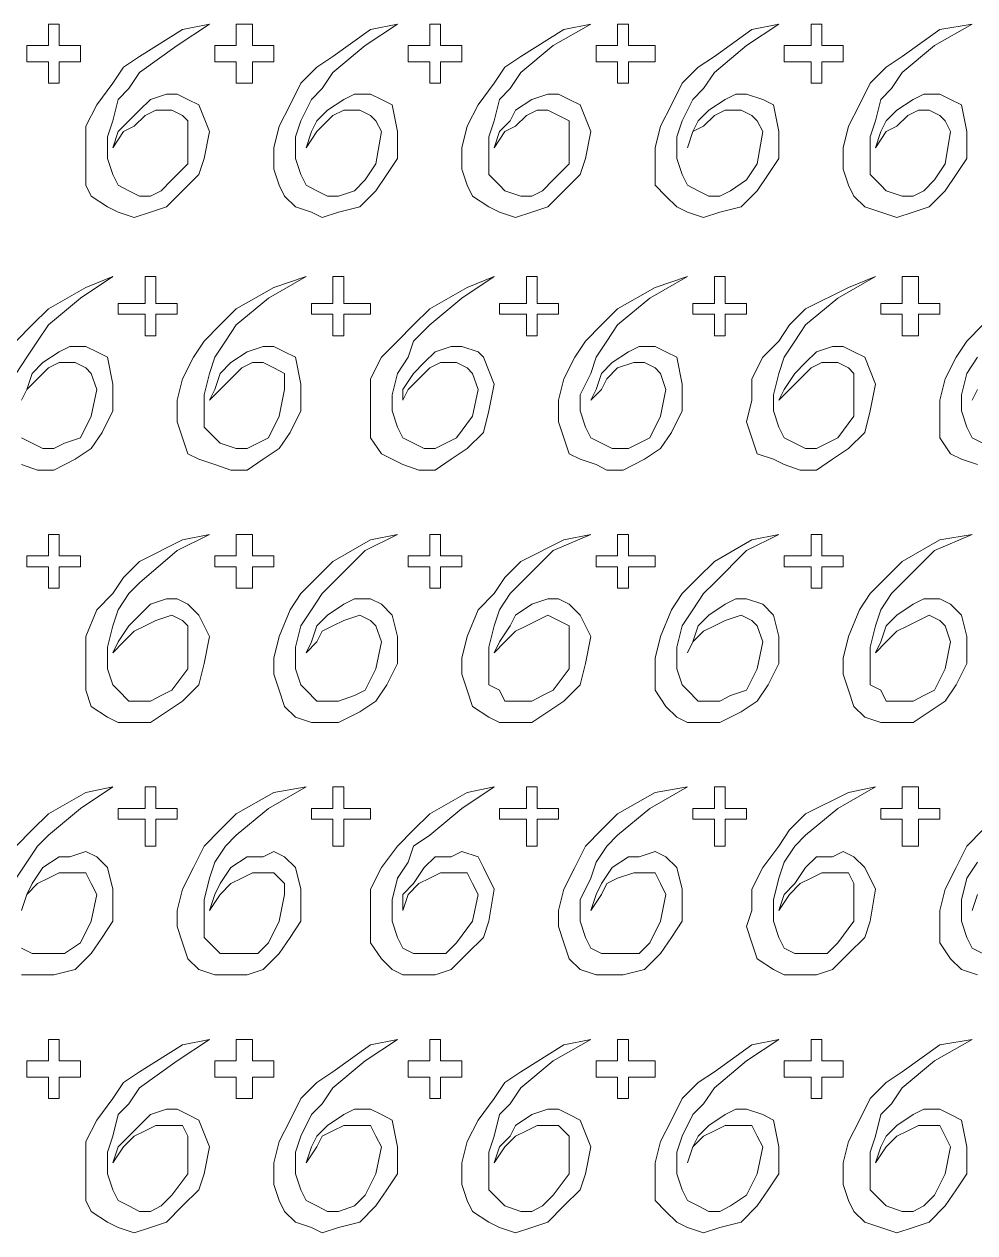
# Model space of a CAD drawing. Extents: x -66030 to 95157, y -13132 to 45879.
# Drawn here: x -6500 to -5809, y 27583 to 28462 of the extents above; entities that cross this region are included whole.
import ezdxf

# ---------------------------------------------------------------- set-up
doc = ezdxf.new("R2010")
doc.units = 0
doc.header["$LTSCALE"] = 100
doc.header["$MEASUREMENT"] = 0
doc.layers.get('0').update_dxf_attribs({"linetype": 'CONTINUOUS'})

msp = doc.modelspace()

# ---------------------------------------------------------------- linework, layer by layer
at = {"lineweight": 0}
for points in [[(-6498.17, 28446.12), (-6490.36, 28446.12), (-6482.54, 28446.12), (-6482.54, 28453.94), (-6482.54, 28461.75), (-6478.64, 28461.75), (-6474.73, 28461.75), (-6474.73, 28453.94), (-6474.73, 28446.12), (-6466.92, 28446.12), (-6459.11, 28446.12), (-6459.11, 28438.31), (-6459.11, 28434.41), (-6466.92, 28434.41), (-6474.73, 28434.41), (-6474.73, 28426.59), (-6474.73, 28418.78), (-6478.64, 28418.78), (-6482.54, 28418.78), (-6482.54, 28426.59), (-6482.54, 28434.41), (-6490.36, 28434.41), (-6498.17, 28434.41), (-6498.17, 28438.31), (-6498.17, 28446.12)], [(-6435.67, 28371.91), (-6427.86, 28383.63), (-6420.05, 28387.53), (-6412.24, 28395.35), (-6404.43, 28399.25), (-6392.71, 28399.25), (-6384.9, 28395.35), (-6380.99, 28391.44), (-6380.99, 28383.63), (-6380.99, 28360.19), (-6392.71, 28348.47), (-6400.52, 28340.66), (-6408.33, 28336.76), (-6416.14, 28336.76), (-6423.96, 28340.66), (-6431.77, 28344.57), (-6435.67, 28352.38), (-6439.58, 28364.1), (-6439.58, 28379.72), (-6435.67, 28391.44), (-6431.77, 28407.06), (-6423.96, 28414.88), (-6416.14, 28426.59), (-6388.8, 28446.12), (-6365.37, 28461.75), (-6384.9, 28457.84), (-6416.14, 28438.31), (-6427.86, 28430.5), (-6435.67, 28418.78), (-6447.39, 28403.16), (-6455.2, 28387.53), (-6455.2, 28371.91), (-6455.2, 28356.29), (-6455.2, 28344.57), (-6451.3, 28336.76), (-6439.58, 28328.94), (-6431.77, 28325.04), (-6420.05, 28321.13), (-6408.33, 28325.04), (-6396.61, 28328.94), (-6384.9, 28340.66), (-6373.18, 28352.38), (-6369.27, 28364.1), (-6365.37, 28383.63), (-6373.18, 28403.16), (-6380.99, 28407.06), (-6388.8, 28410.97), (-6396.61, 28410.97), (-6408.33, 28407.06), (-6416.14, 28399.25), (-6423.96, 28391.44), (-6431.77, 28383.63), (-6435.67, 28371.91)], [(-6361.46, 28446.12), (-6353.65, 28446.12), (-6345.84, 28446.12), (-6345.84, 28453.94), (-6345.84, 28461.75), (-6338.02, 28461.75), (-6334.12, 28461.75), (-6334.12, 28453.94), (-6334.12, 28446.12), (-6326.31, 28446.12), (-6318.49, 28446.12), (-6318.49, 28438.31), (-6318.49, 28434.41), (-6326.31, 28434.41), (-6334.12, 28434.41), (-6334.12, 28426.59), (-6334.12, 28418.78), (-6338.02, 28418.78), (-6345.84, 28418.78), (-6345.84, 28426.59), (-6345.84, 28434.41), (-6353.65, 28434.41), (-6361.46, 28434.41), (-6361.46, 28438.31), (-6361.46, 28446.12)], [(-6295.06, 28371.91), (-6287.25, 28383.63), (-6283.34, 28387.53), (-6275.53, 28395.35), (-6267.72, 28399.25), (-6256, 28399.25), (-6248.19, 28395.35), (-6244.28, 28391.44), (-6240.37, 28383.63), (-6244.28, 28360.19), (-6252.09, 28348.47), (-6259.9, 28340.66), (-6271.62, 28336.76), (-6279.43, 28336.76), (-6287.25, 28340.66), (-6295.06, 28344.57), (-6298.96, 28352.38), (-6302.87, 28364.1), (-6302.87, 28379.72), (-6298.96, 28391.44), (-6291.15, 28407.06), (-6283.34, 28414.88), (-6275.53, 28426.59), (-6252.09, 28446.12), (-6228.66, 28461.75), (-6248.19, 28457.84), (-6275.53, 28438.31), (-6287.25, 28430.5), (-6298.96, 28418.78), (-6306.78, 28403.16), (-6314.59, 28387.53), (-6318.49, 28371.91), (-6318.49, 28356.29), (-6314.59, 28344.57), (-6310.68, 28336.76), (-6302.87, 28328.94), (-6291.15, 28325.04), (-6283.34, 28321.13), (-6271.62, 28325.04), (-6256, 28328.94), (-6244.28, 28340.66), (-6236.47, 28352.38), (-6228.66, 28364.1), (-6228.66, 28383.63), (-6232.56, 28403.16), (-6240.37, 28407.06), (-6248.19, 28410.97), (-6259.9, 28410.97), (-6267.72, 28407.06), (-6279.43, 28399.25), (-6287.25, 28391.44), (-6291.15, 28383.63), (-6295.06, 28371.91)], [(-6220.85, 28446.12), (-6213.03, 28446.12), (-6205.22, 28446.12), (-6205.22, 28453.94), (-6205.22, 28461.75), (-6201.32, 28461.75), (-6197.41, 28461.75), (-6197.41, 28453.94), (-6197.41, 28446.12), (-6189.6, 28446.12), (-6181.79, 28446.12), (-6181.79, 28438.31), (-6181.79, 28434.41), (-6189.6, 28434.41), (-6197.41, 28434.41), (-6197.41, 28426.59), (-6197.41, 28418.78), (-6201.32, 28418.78), (-6205.22, 28418.78), (-6205.22, 28426.59), (-6205.22, 28434.41), (-6213.03, 28434.41), (-6220.85, 28434.41), (-6220.85, 28438.31), (-6220.85, 28446.12)], [(-6158.35, 28371.91), (-6150.54, 28383.63), (-6142.73, 28387.53), (-6134.91, 28395.35), (-6127.1, 28399.25), (-6119.29, 28399.25), (-6111.48, 28395.35), (-6103.67, 28391.44), (-6103.67, 28383.63), (-6103.67, 28360.19), (-6115.38, 28348.47), (-6123.2, 28340.66), (-6131.01, 28336.76), (-6138.82, 28336.76), (-6150.54, 28340.66), (-6154.44, 28344.57), (-6162.26, 28352.38), (-6162.26, 28364.1), (-6162.26, 28379.72), (-6158.35, 28391.44), (-6154.44, 28407.06), (-6146.63, 28414.88), (-6138.82, 28426.59), (-6115.38, 28446.12), (-6088.04, 28461.75), (-6107.57, 28457.84), (-6138.82, 28438.31), (-6150.54, 28430.5), (-6158.35, 28418.78), (-6170.07, 28403.16), (-6177.88, 28387.53), (-6181.79, 28371.91), (-6181.79, 28356.29), (-6177.88, 28344.57), (-6173.97, 28336.76), (-6162.26, 28328.94), (-6154.44, 28325.04), (-6142.73, 28321.13), (-6131.01, 28325.04), (-6119.29, 28328.94), (-6107.57, 28340.66), (-6095.85, 28352.38), (-6091.95, 28364.1), (-6088.04, 28383.63), (-6095.85, 28403.16), (-6103.67, 28407.06), (-6111.48, 28410.97), (-6119.29, 28410.97), (-6131.01, 28407.06), (-6142.73, 28399.25), (-6146.63, 28391.44), (-6154.44, 28383.63), (-6158.35, 28371.91)], [(-6084.14, 28446.12), (-6076.32, 28446.12), (-6068.51, 28446.12), (-6068.51, 28453.94), (-6068.51, 28461.75), (-6064.61, 28461.75), (-6060.7, 28461.75), (-6060.7, 28453.94), (-6060.7, 28446.12), (-6048.98, 28446.12), (-6041.17, 28446.12), (-6041.17, 28438.31), (-6041.17, 28434.41), (-6048.98, 28434.41), (-6060.7, 28434.41), (-6060.7, 28426.59), (-6060.7, 28418.78), (-6064.61, 28418.78), (-6068.51, 28418.78), (-6068.51, 28426.59), (-6068.51, 28434.41), (-6076.32, 28434.41), (-6084.14, 28434.41), (-6084.14, 28438.31), (-6084.14, 28446.12)], [(-6017.73, 28371.91), (-6013.83, 28383.63), (-6006.02, 28387.53), (-5998.2, 28395.35), (-5990.39, 28399.25), (-5978.68, 28399.25), (-5970.86, 28395.35), (-5966.96, 28391.44), (-5963.05, 28383.63), (-5966.96, 28360.19), (-5974.77, 28348.47), (-5986.49, 28340.66), (-5994.3, 28336.76), (-6002.11, 28336.76), (-6009.92, 28340.66), (-6017.73, 28344.57), (-6021.64, 28352.38), (-6025.55, 28364.1), (-6025.55, 28379.72), (-6021.64, 28391.44), (-6013.83, 28407.06), (-6006.02, 28414.88), (-5998.2, 28426.59), (-5974.77, 28446.12), (-5951.33, 28461.75), (-5970.86, 28457.84), (-5998.2, 28438.31), (-6009.92, 28430.5), (-6021.64, 28418.78), (-6029.45, 28403.16), (-6037.26, 28387.53), (-6041.17, 28371.91), (-6041.17, 28356.29), (-6041.17, 28344.57), (-6033.36, 28336.76), (-6025.55, 28328.94), (-6017.73, 28325.04), (-6006.02, 28321.13), (-5994.3, 28325.04), (-5978.68, 28328.94), (-5966.96, 28340.66), (-5959.15, 28352.38), (-5951.33, 28364.1), (-5951.33, 28383.63), (-5955.24, 28403.16), (-5963.05, 28407.06), (-5974.77, 28410.97), (-5982.58, 28410.97), (-5990.39, 28407.06), (-6002.11, 28399.25), (-6009.92, 28391.44), (-6013.83, 28383.63), (-6017.73, 28371.91)], [(-5947.43, 28446.12), (-5935.71, 28446.12), (-5927.9, 28446.12), (-5927.9, 28453.94), (-5927.9, 28461.75), (-5923.99, 28461.75), (-5920.09, 28461.75), (-5920.09, 28453.94), (-5920.09, 28446.12), (-5912.27, 28446.12), (-5904.46, 28446.12), (-5904.46, 28438.31), (-5904.46, 28434.41), (-5912.27, 28434.41), (-5920.09, 28434.41), (-5920.09, 28426.59), (-5920.09, 28418.78), (-5923.99, 28418.78), (-5927.9, 28418.78), (-5927.9, 28426.59), (-5927.9, 28434.41), (-5935.71, 28434.41), (-5947.43, 28434.41), (-5947.43, 28438.31), (-5947.43, 28446.12)], [(-5881.03, 28371.91), (-5873.21, 28383.63), (-5865.4, 28387.53), (-5857.59, 28395.35), (-5849.78, 28399.25), (-5841.97, 28399.25), (-5834.15, 28395.35), (-5830.25, 28391.44), (-5826.34, 28383.63), (-5830.25, 28360.19), (-5838.06, 28348.47), (-5845.87, 28340.66), (-5853.68, 28336.76), (-5861.5, 28336.76), (-5873.21, 28340.66), (-5877.12, 28344.57), (-5884.93, 28352.38), (-5884.93, 28364.1), (-5884.93, 28379.72), (-5881.03, 28391.44), (-5877.12, 28407.06), (-5869.31, 28414.88), (-5861.5, 28426.59), (-5838.06, 28446.12), (-5810.72, 28461.75), (-5834.15, 28457.84), (-5861.5, 28438.31), (-5873.21, 28430.5), (-5884.93, 28418.78), (-5892.74, 28403.16), (-5900.56, 28387.53), (-5904.46, 28371.91), (-5904.46, 28356.29), (-5900.56, 28344.57), (-5896.65, 28336.76), (-5888.84, 28328.94), (-5877.12, 28325.04), (-5865.4, 28321.13), (-5853.68, 28325.04), (-5841.97, 28328.94), (-5830.25, 28340.66), (-5822.44, 28352.38), (-5814.62, 28364.1), (-5814.62, 28383.63), (-5818.53, 28403.16), (-5826.34, 28407.06), (-5834.15, 28410.97), (-5845.87, 28410.97), (-5853.68, 28407.06), (-5865.4, 28399.25), (-5873.21, 28391.44), (-5877.12, 28383.63), (-5881.03, 28371.91)], [(-6431.77, 28258.64), (-6420.05, 28258.64), (-6412.24, 28258.64), (-6412.24, 28266.45), (-6412.24, 28278.17), (-6408.33, 28278.17), (-6404.43, 28278.17), (-6404.43, 28266.45), (-6404.43, 28258.64), (-6396.61, 28258.64), (-6388.8, 28258.64), (-6388.8, 28254.73), (-6388.8, 28250.83), (-6396.61, 28250.83), (-6404.43, 28250.83), (-6404.43, 28243.01), (-6404.43, 28235.2), (-6408.33, 28235.2), (-6412.24, 28235.2), (-6412.24, 28243.01), (-6412.24, 28250.83), (-6420.05, 28250.83), (-6431.77, 28250.83), (-6431.77, 28254.73), (-6431.77, 28258.64)], [(-6365.37, 28188.33), (-6357.55, 28196.14), (-6349.74, 28203.95), (-6341.93, 28211.77), (-6334.12, 28215.67), (-6326.31, 28215.67), (-6318.49, 28211.77), (-6310.68, 28207.86), (-6310.68, 28196.14), (-6314.59, 28176.61), (-6322.4, 28160.99), (-6330.21, 28157.08), (-6338.02, 28153.18), (-6345.84, 28153.18), (-6357.55, 28157.08), (-6361.46, 28160.99), (-6369.27, 28168.8), (-6369.27, 28180.52), (-6369.27, 28192.24), (-6365.37, 28207.86), (-6361.46, 28219.58), (-6353.65, 28231.3), (-6345.84, 28243.01), (-6322.4, 28262.54), (-6295.06, 28278.17), (-6318.49, 28270.36), (-6345.84, 28254.73), (-6357.55, 28243.01), (-6369.27, 28231.3), (-6377.08, 28219.58), (-6384.9, 28203.95), (-6388.8, 28188.33), (-6388.8, 28172.71), (-6384.9, 28160.99), (-6380.99, 28149.27), (-6373.18, 28145.36), (-6361.46, 28141.46), (-6349.74, 28137.55), (-6338.02, 28137.55), (-6326.31, 28145.36), (-6314.59, 28153.18), (-6306.78, 28164.89), (-6298.96, 28180.52), (-6298.96, 28200.05), (-6302.87, 28219.58), (-6310.68, 28223.48), (-6318.49, 28227.39), (-6326.31, 28227.39), (-6338.02, 28223.48), (-6349.74, 28215.67), (-6357.55, 28207.86), (-6361.46, 28196.14), (-6365.37, 28188.33)], [(-6291.15, 28258.64), (-6283.34, 28258.64), (-6275.53, 28258.64), (-6275.53, 28266.45), (-6275.53, 28278.17), (-6271.62, 28278.17), (-6267.72, 28278.17), (-6267.72, 28266.45), (-6267.72, 28258.64), (-6259.9, 28258.64), (-6248.19, 28258.64), (-6248.19, 28254.73), (-6248.19, 28250.83), (-6259.9, 28250.83), (-6267.72, 28250.83), (-6267.72, 28243.01), (-6267.72, 28235.2), (-6271.62, 28235.2), (-6275.53, 28235.2), (-6275.53, 28243.01), (-6275.53, 28250.83), (-6283.34, 28250.83), (-6291.15, 28250.83), (-6291.15, 28254.73), (-6291.15, 28258.64)], [(-6224.75, 28188.33), (-6220.85, 28196.14), (-6213.03, 28203.95), (-6205.22, 28211.77), (-6197.41, 28215.67), (-6185.69, 28215.67), (-6177.88, 28211.77), (-6173.97, 28207.86), (-6170.07, 28196.14), (-6173.97, 28176.61), (-6185.69, 28160.99), (-6193.5, 28157.08), (-6201.32, 28153.18), (-6209.13, 28153.18), (-6216.94, 28157.08), (-6224.75, 28160.99), (-6228.66, 28168.8), (-6232.56, 28180.52), (-6232.56, 28192.24), (-6228.66, 28207.86), (-6220.85, 28219.58), (-6216.94, 28231.3), (-6205.22, 28243.01), (-6181.79, 28262.54), (-6158.35, 28278.17), (-6177.88, 28270.36), (-6205.22, 28254.73), (-6216.94, 28243.01), (-6228.66, 28231.3), (-6240.37, 28219.58), (-6248.19, 28203.95), (-6248.19, 28188.33), (-6248.19, 28172.71), (-6248.19, 28160.99), (-6240.37, 28149.27), (-6232.56, 28145.36), (-6224.75, 28141.46), (-6213.03, 28137.55), (-6201.32, 28137.55), (-6189.6, 28145.36), (-6177.88, 28153.18), (-6166.16, 28164.89), (-6162.26, 28180.52), (-6158.35, 28200.05), (-6166.16, 28219.58), (-6170.07, 28223.48), (-6181.79, 28227.39), (-6189.6, 28227.39), (-6201.32, 28223.48), (-6209.13, 28215.67), (-6216.94, 28207.86), (-6224.75, 28196.14), (-6224.75, 28188.33)], [(-6154.44, 28258.64), (-6146.63, 28258.64), (-6134.91, 28258.64), (-6134.91, 28266.45), (-6134.91, 28278.17), (-6131.01, 28278.17), (-6127.1, 28278.17), (-6127.1, 28266.45), (-6127.1, 28258.64), (-6119.29, 28258.64), (-6111.48, 28258.64), (-6111.48, 28254.73), (-6111.48, 28250.83), (-6119.29, 28250.83), (-6127.1, 28250.83), (-6127.1, 28243.01), (-6127.1, 28235.2), (-6131.01, 28235.2), (-6134.91, 28235.2), (-6134.91, 28243.01), (-6134.91, 28250.83), (-6146.63, 28250.83), (-6154.44, 28250.83), (-6154.44, 28254.73), (-6154.44, 28258.64)], [(-6088.04, 28188.33), (-6080.23, 28196.14), (-6076.32, 28203.95), (-6068.51, 28211.77), (-6056.79, 28215.67), (-6048.98, 28215.67), (-6041.17, 28211.77), (-6037.26, 28207.86), (-6033.36, 28196.14), (-6037.26, 28176.61), (-6045.08, 28160.99), (-6052.89, 28157.08), (-6060.7, 28153.18), (-6072.42, 28153.18), (-6080.23, 28157.08), (-6088.04, 28160.99), (-6091.95, 28168.8), (-6095.85, 28180.52), (-6095.85, 28192.24), (-6088.04, 28207.86), (-6084.14, 28219.58), (-6076.32, 28231.3), (-6068.51, 28243.01), (-6045.08, 28262.54), (-6017.73, 28278.17), (-6041.17, 28270.36), (-6068.51, 28254.73), (-6080.23, 28243.01), (-6091.95, 28231.3), (-6099.76, 28219.58), (-6107.57, 28203.95), (-6111.48, 28188.33), (-6111.48, 28172.71), (-6107.57, 28160.99), (-6103.67, 28149.27), (-6095.85, 28145.36), (-6084.14, 28141.46), (-6076.32, 28137.55), (-6064.61, 28137.55), (-6048.98, 28145.36), (-6037.26, 28153.18), (-6029.45, 28164.89), (-6021.64, 28180.52), (-6021.64, 28200.05), (-6025.55, 28219.58), (-6033.36, 28223.48), (-6041.17, 28227.39), (-6052.89, 28227.39), (-6060.7, 28223.48), (-6072.42, 28215.67), (-6080.23, 28207.86), (-6084.14, 28196.14), (-6088.04, 28188.33)], [(-6013.83, 28258.64), (-6006.02, 28258.64), (-5998.2, 28258.64), (-5998.2, 28266.45), (-5998.2, 28278.17), (-5994.3, 28278.17), (-5990.39, 28278.17), (-5990.39, 28266.45), (-5990.39, 28258.64), (-5982.58, 28258.64), (-5974.77, 28258.64), (-5974.77, 28254.73), (-5974.77, 28250.83), (-5982.58, 28250.83), (-5990.39, 28250.83), (-5990.39, 28243.01), (-5990.39, 28235.2), (-5994.3, 28235.2), (-5998.2, 28235.2), (-5998.2, 28243.01), (-5998.2, 28250.83), (-6006.02, 28250.83), (-6013.83, 28250.83), (-6013.83, 28254.73), (-6013.83, 28258.64)], [(-5951.33, 28188.33), (-5943.52, 28196.14), (-5935.71, 28203.95), (-5927.9, 28211.77), (-5920.09, 28215.67), (-5908.37, 28215.67), (-5900.56, 28211.77), (-5896.65, 28207.86), (-5896.65, 28196.14), (-5896.65, 28176.61), (-5908.37, 28160.99), (-5916.18, 28157.08), (-5923.99, 28153.18), (-5931.8, 28153.18), (-5939.62, 28157.08), (-5947.43, 28160.99), (-5951.33, 28168.8), (-5955.24, 28180.52), (-5955.24, 28192.24), (-5951.33, 28207.86), (-5947.43, 28219.58), (-5939.62, 28231.3), (-5931.8, 28243.01), (-5908.37, 28262.54), (-5881.03, 28278.17), (-5900.56, 28270.36), (-5931.8, 28254.73), (-5943.52, 28243.01), (-5951.33, 28231.3), (-5963.05, 28219.58), (-5970.86, 28203.95), (-5970.86, 28188.33), (-5974.77, 28172.71), (-5970.86, 28160.99), (-5966.96, 28149.27), (-5955.24, 28145.36), (-5947.43, 28141.46), (-5935.71, 28137.55), (-5923.99, 28137.55), (-5912.27, 28145.36), (-5900.56, 28153.18), (-5888.84, 28164.89), (-5884.93, 28180.52), (-5881.03, 28200.05), (-5888.84, 28219.58), (-5896.65, 28223.48), (-5904.46, 28227.39), (-5912.27, 28227.39), (-5923.99, 28223.48), (-5931.8, 28215.67), (-5939.62, 28207.86), (-5947.43, 28196.14), (-5951.33, 28188.33)], [(-5877.12, 28258.64), (-5869.31, 28258.64), (-5861.5, 28258.64), (-5861.5, 28266.45), (-5861.5, 28278.17), (-5857.59, 28278.17), (-5849.78, 28278.17), (-5849.78, 28266.45), (-5849.78, 28258.64), (-5841.97, 28258.64), (-5834.15, 28258.64), (-5834.15, 28254.73), (-5834.15, 28250.83), (-5841.97, 28250.83), (-5849.78, 28250.83), (-5849.78, 28243.01), (-5849.78, 28235.2), (-5857.59, 28235.2), (-5861.5, 28235.2), (-5861.5, 28243.01), (-5861.5, 28250.83), (-5869.31, 28250.83), (-5877.12, 28250.83), (-5877.12, 28254.73), (-5877.12, 28258.64)], [(-6498.17, 28075.06), (-6490.36, 28075.06), (-6482.54, 28075.06), (-6482.54, 28082.87), (-6482.54, 28090.68), (-6478.64, 28090.68), (-6474.73, 28090.68), (-6474.73, 28082.87), (-6474.73, 28075.06), (-6466.92, 28075.06), (-6459.11, 28075.06), (-6459.11, 28071.15), (-6459.11, 28067.24), (-6466.92, 28067.24), (-6474.73, 28067.24), (-6474.73, 28059.43), (-6474.73, 28051.62), (-6478.64, 28051.62), (-6482.54, 28051.62), (-6482.54, 28059.43), (-6482.54, 28067.24), (-6490.36, 28067.24), (-6498.17, 28067.24), (-6498.17, 28071.15), (-6498.17, 28075.06)], [(-6435.67, 28004.75), (-6427.86, 28012.56), (-6420.05, 28020.37), (-6412.24, 28024.28), (-6404.43, 28028.19), (-6392.71, 28032.09), (-6384.9, 28028.19), (-6380.99, 28024.28), (-6380.99, 28012.56), (-6380.99, 27993.03), (-6392.71, 27977.41), (-6400.52, 27973.5), (-6408.33, 27969.6), (-6416.14, 27969.6), (-6423.96, 27969.6), (-6431.77, 27977.41), (-6435.67, 27981.31), (-6439.58, 27993.03), (-6439.58, 28008.66), (-6435.67, 28024.28), (-6431.77, 28036), (-6423.96, 28047.72), (-6416.14, 28055.53), (-6388.8, 28078.96), (-6365.37, 28090.68), (-6384.9, 28086.77), (-6416.14, 28071.15), (-6427.86, 28059.43), (-6435.67, 28047.72), (-6447.39, 28036), (-6455.2, 28016.47), (-6455.2, 28000.84), (-6455.2, 27989.13), (-6455.2, 27977.41), (-6451.3, 27965.69), (-6439.58, 27957.88), (-6431.77, 27953.97), (-6420.05, 27953.97), (-6408.33, 27953.97), (-6396.61, 27961.78), (-6384.9, 27969.6), (-6373.18, 27981.31), (-6369.27, 27996.94), (-6365.37, 28016.47), (-6373.18, 28032.09), (-6380.99, 28039.9), (-6388.8, 28043.81), (-6396.61, 28043.81), (-6408.33, 28039.9), (-6416.14, 28032.09), (-6423.96, 28024.28), (-6431.77, 28012.56), (-6435.67, 28004.75)], [(-6361.46, 28075.06), (-6353.65, 28075.06), (-6345.84, 28075.06), (-6345.84, 28082.87), (-6345.84, 28090.68), (-6338.02, 28090.68), (-6334.12, 28090.68), (-6334.12, 28082.87), (-6334.12, 28075.06), (-6326.31, 28075.06), (-6318.49, 28075.06), (-6318.49, 28071.15), (-6318.49, 28067.24), (-6326.31, 28067.24), (-6334.12, 28067.24), (-6334.12, 28059.43), (-6334.12, 28051.62), (-6338.02, 28051.62), (-6345.84, 28051.62), (-6345.84, 28059.43), (-6345.84, 28067.24), (-6353.65, 28067.24), (-6361.46, 28067.24), (-6361.46, 28071.15), (-6361.46, 28075.06)], [(-6295.06, 28004.75), (-6287.25, 28012.56), (-6283.34, 28020.37), (-6275.53, 28024.28), (-6267.72, 28028.19), (-6256, 28032.09), (-6248.19, 28028.19), (-6244.28, 28024.28), (-6240.37, 28012.56), (-6244.28, 27993.03), (-6252.09, 27977.41), (-6259.9, 27973.5), (-6271.62, 27969.6), (-6279.43, 27969.6), (-6287.25, 27969.6), (-6295.06, 27977.41), (-6298.96, 27981.31), (-6302.87, 27993.03), (-6302.87, 28008.66), (-6298.96, 28024.28), (-6291.15, 28036), (-6283.34, 28047.72), (-6275.53, 28055.53), (-6252.09, 28078.96), (-6228.66, 28090.68), (-6248.19, 28086.77), (-6275.53, 28071.15), (-6287.25, 28059.43), (-6298.96, 28047.72), (-6306.78, 28036), (-6314.59, 28016.47), (-6318.49, 28000.84), (-6318.49, 27989.13), (-6314.59, 27977.41), (-6310.68, 27965.69), (-6302.87, 27957.88), (-6291.15, 27953.97), (-6283.34, 27953.97), (-6271.62, 27953.97), (-6256, 27961.78), (-6244.28, 27969.6), (-6236.47, 27981.31), (-6228.66, 27996.94), (-6228.66, 28016.47), (-6232.56, 28032.09), (-6240.37, 28039.9), (-6248.19, 28043.81), (-6259.9, 28043.81), (-6267.72, 28039.9), (-6279.43, 28032.09), (-6287.25, 28024.28), (-6291.15, 28012.56), (-6295.06, 28004.75)], [(-6220.85, 28075.06), (-6213.03, 28075.06), (-6205.22, 28075.06), (-6205.22, 28082.87), (-6205.22, 28090.68), (-6201.32, 28090.68), (-6197.41, 28090.68), (-6197.41, 28082.87), (-6197.41, 28075.06), (-6189.6, 28075.06), (-6181.79, 28075.06), (-6181.79, 28071.15), (-6181.79, 28067.24), (-6189.6, 28067.24), (-6197.41, 28067.24), (-6197.41, 28059.43), (-6197.41, 28051.62), (-6201.32, 28051.62), (-6205.22, 28051.62), (-6205.22, 28059.43), (-6205.22, 28067.24), (-6213.03, 28067.24), (-6220.85, 28067.24), (-6220.85, 28071.15), (-6220.85, 28075.06)], [(-6158.35, 28004.75), (-6150.54, 28012.56), (-6142.73, 28020.37), (-6134.91, 28024.28), (-6127.1, 28028.19), (-6119.29, 28032.09), (-6111.48, 28028.19), (-6103.67, 28024.28), (-6103.67, 28012.56), (-6103.67, 27993.03), (-6115.38, 27977.41), (-6123.2, 27973.5), (-6131.01, 27969.6), (-6138.82, 27969.6), (-6150.54, 27969.6), (-6154.44, 27977.41), (-6162.26, 27981.31), (-6162.26, 27993.03), (-6162.26, 28008.66), (-6158.35, 28024.28), (-6154.44, 28036), (-6146.63, 28047.72), (-6138.82, 28055.53), (-6115.38, 28078.96), (-6088.04, 28090.68), (-6107.57, 28086.77), (-6138.82, 28071.15), (-6150.54, 28059.43), (-6158.35, 28047.72), (-6170.07, 28036), (-6177.88, 28016.47), (-6181.79, 28000.84), (-6181.79, 27989.13), (-6177.88, 27977.41), (-6173.97, 27965.69), (-6162.26, 27957.88), (-6154.44, 27953.97), (-6142.73, 27953.97), (-6131.01, 27953.97), (-6119.29, 27961.78), (-6107.57, 27969.6), (-6095.85, 27981.31), (-6091.95, 27996.94), (-6088.04, 28016.47), (-6095.85, 28032.09), (-6103.67, 28039.9), (-6111.48, 28043.81), (-6119.29, 28043.81), (-6131.01, 28039.9), (-6142.73, 28032.09), (-6146.63, 28024.28), (-6154.44, 28012.56), (-6158.35, 28004.75)], [(-6084.14, 28075.06), (-6076.32, 28075.06), (-6068.51, 28075.06), (-6068.51, 28082.87), (-6068.51, 28090.68), (-6064.61, 28090.68), (-6060.7, 28090.68), (-6060.7, 28082.87), (-6060.7, 28075.06), (-6048.98, 28075.06), (-6041.17, 28075.06), (-6041.17, 28071.15), (-6041.17, 28067.24), (-6048.98, 28067.24), (-6060.7, 28067.24), (-6060.7, 28059.43), (-6060.7, 28051.62), (-6064.61, 28051.62), (-6068.51, 28051.62), (-6068.51, 28059.43), (-6068.51, 28067.24), (-6076.32, 28067.24), (-6084.14, 28067.24), (-6084.14, 28071.15), (-6084.14, 28075.06)], [(-6017.73, 28004.75), (-6013.83, 28012.56), (-6006.02, 28020.37), (-5998.2, 28024.28), (-5990.39, 28028.19), (-5978.68, 28032.09), (-5970.86, 28028.19), (-5966.96, 28024.28), (-5963.05, 28012.56), (-5966.96, 27993.03), (-5974.77, 27977.41), (-5986.49, 27973.5), (-5994.3, 27969.6), (-6002.11, 27969.6), (-6009.92, 27969.6), (-6017.73, 27977.41), (-6021.64, 27981.31), (-6025.55, 27993.03), (-6025.55, 28008.66), (-6021.64, 28024.28), (-6013.83, 28036), (-6006.02, 28047.72), (-5998.2, 28055.53), (-5974.77, 28078.96), (-5951.33, 28090.68), (-5970.86, 28086.77), (-5998.2, 28071.15), (-6009.92, 28059.43), (-6021.64, 28047.72), (-6029.45, 28036), (-6037.26, 28016.47), (-6041.17, 28000.84), (-6041.17, 27989.13), (-6041.17, 27977.41), (-6033.36, 27965.69), (-6025.55, 27957.88), (-6017.73, 27953.97), (-6006.02, 27953.97), (-5994.3, 27953.97), (-5978.68, 27961.78), (-5966.96, 27969.6), (-5959.15, 27981.31), (-5951.33, 27996.94), (-5951.33, 28016.47), (-5955.24, 28032.09), (-5963.05, 28039.9), (-5974.77, 28043.81), (-5982.58, 28043.81), (-5990.39, 28039.9), (-6002.11, 28032.09), (-6009.92, 28024.28), (-6013.83, 28012.56), (-6017.73, 28004.75)], [(-5947.43, 28075.06), (-5935.71, 28075.06), (-5927.9, 28075.06), (-5927.9, 28082.87), (-5927.9, 28090.68), (-5923.99, 28090.68), (-5920.09, 28090.68), (-5920.09, 28082.87), (-5920.09, 28075.06), (-5912.27, 28075.06), (-5904.46, 28075.06), (-5904.46, 28071.15), (-5904.46, 28067.24), (-5912.27, 28067.24), (-5920.09, 28067.24), (-5920.09, 28059.43), (-5920.09, 28051.62), (-5923.99, 28051.62), (-5927.9, 28051.62), (-5927.9, 28059.43), (-5927.9, 28067.24), (-5935.71, 28067.24), (-5947.43, 28067.24), (-5947.43, 28071.15), (-5947.43, 28075.06)], [(-5881.03, 28004.75), (-5873.21, 28012.56), (-5865.4, 28020.37), (-5857.59, 28024.28), (-5849.78, 28028.19), (-5841.97, 28032.09), (-5834.15, 28028.19), (-5830.25, 28024.28), (-5826.34, 28012.56), (-5830.25, 27993.03), (-5838.06, 27977.41), (-5845.87, 27973.5), (-5853.68, 27969.6), (-5861.5, 27969.6), (-5873.21, 27969.6), (-5877.12, 27977.41), (-5884.93, 27981.31), (-5884.93, 27993.03), (-5884.93, 28008.66), (-5881.03, 28024.28), (-5877.12, 28036), (-5869.31, 28047.72), (-5861.5, 28055.53), (-5838.06, 28078.96), (-5810.72, 28090.68), (-5834.15, 28086.77), (-5861.5, 28071.15), (-5873.21, 28059.43), (-5884.93, 28047.72), (-5892.74, 28036), (-5900.56, 28016.47), (-5904.46, 28000.84), (-5904.46, 27989.13), (-5900.56, 27977.41), (-5896.65, 27965.69), (-5888.84, 27957.88), (-5877.12, 27953.97), (-5865.4, 27953.97), (-5853.68, 27953.97), (-5841.97, 27961.78), (-5830.25, 27969.6), (-5822.44, 27981.31), (-5814.62, 27996.94), (-5814.62, 28016.47), (-5818.53, 28032.09), (-5826.34, 28039.9), (-5834.15, 28043.81), (-5845.87, 28043.81), (-5853.68, 28039.9), (-5865.4, 28032.09), (-5873.21, 28024.28), (-5877.12, 28012.56), (-5881.03, 28004.75)], [(-6431.77, 27891.48), (-6420.05, 27891.48), (-6412.24, 27891.48), (-6412.24, 27899.29), (-6412.24, 27907.1), (-6408.33, 27907.1), (-6404.43, 27907.1), (-6404.43, 27899.29), (-6404.43, 27891.48), (-6396.61, 27891.48), (-6388.8, 27891.48), (-6388.8, 27887.57), (-6388.8, 27883.66), (-6396.61, 27883.66), (-6404.43, 27883.66), (-6404.43, 27875.85), (-6404.43, 27864.13), (-6408.33, 27864.13), (-6412.24, 27864.13), (-6412.24, 27875.85), (-6412.24, 27883.66), (-6420.05, 27883.66), (-6431.77, 27883.66), (-6431.77, 27887.57), (-6431.77, 27891.48)], [(-6365.37, 27817.26), (-6357.55, 27828.98), (-6349.74, 27836.79), (-6341.93, 27840.7), (-6334.12, 27844.6), (-6326.31, 27844.6), (-6318.49, 27844.6), (-6310.68, 27836.79), (-6310.68, 27828.98), (-6314.59, 27809.45), (-6322.4, 27793.83), (-6330.21, 27786.02), (-6338.02, 27786.02), (-6345.84, 27786.02), (-6357.55, 27786.02), (-6361.46, 27789.92), (-6369.27, 27797.73), (-6369.27, 27809.45), (-6369.27, 27825.08), (-6365.37, 27840.7), (-6361.46, 27852.42), (-6353.65, 27864.13), (-6345.84, 27871.95), (-6322.4, 27891.48), (-6295.06, 27907.1), (-6318.49, 27903.19), (-6345.84, 27887.57), (-6357.55, 27875.85), (-6369.27, 27864.13), (-6377.08, 27848.51), (-6384.9, 27832.89), (-6388.8, 27817.26), (-6388.8, 27805.55), (-6384.9, 27793.83), (-6380.99, 27782.11), (-6373.18, 27774.3), (-6361.46, 27770.39), (-6349.74, 27770.39), (-6338.02, 27770.39), (-6326.31, 27774.3), (-6314.59, 27786.02), (-6306.78, 27797.73), (-6298.96, 27809.45), (-6298.96, 27832.89), (-6302.87, 27848.51), (-6310.68, 27856.32), (-6318.49, 27860.23), (-6326.31, 27856.32), (-6338.02, 27856.32), (-6349.74, 27848.51), (-6357.55, 27836.79), (-6361.46, 27828.98), (-6365.37, 27817.26)], [(-6291.15, 27891.48), (-6283.34, 27891.48), (-6275.53, 27891.48), (-6275.53, 27899.29), (-6275.53, 27907.1), (-6271.62, 27907.1), (-6267.72, 27907.1), (-6267.72, 27899.29), (-6267.72, 27891.48), (-6259.9, 27891.48), (-6248.19, 27891.48), (-6248.19, 27887.57), (-6248.19, 27883.66), (-6259.9, 27883.66), (-6267.72, 27883.66), (-6267.72, 27875.85), (-6267.72, 27864.13), (-6271.62, 27864.13), (-6275.53, 27864.13), (-6275.53, 27875.85), (-6275.53, 27883.66), (-6283.34, 27883.66), (-6291.15, 27883.66), (-6291.15, 27887.57), (-6291.15, 27891.48)], [(-6224.75, 27817.26), (-6220.85, 27828.98), (-6213.03, 27836.79), (-6205.22, 27840.7), (-6197.41, 27844.6), (-6185.69, 27844.6), (-6177.88, 27844.6), (-6173.97, 27836.79), (-6170.07, 27828.98), (-6173.97, 27809.45), (-6185.69, 27793.83), (-6193.5, 27786.02), (-6201.32, 27786.02), (-6209.13, 27786.02), (-6216.94, 27786.02), (-6224.75, 27789.92), (-6228.66, 27797.73), (-6232.56, 27809.45), (-6232.56, 27825.08), (-6228.66, 27840.7), (-6220.85, 27852.42), (-6216.94, 27864.13), (-6205.22, 27871.95), (-6181.79, 27891.48), (-6158.35, 27907.1), (-6177.88, 27903.19), (-6205.22, 27887.57), (-6216.94, 27875.85), (-6228.66, 27864.13), (-6240.37, 27848.51), (-6248.19, 27832.89), (-6248.19, 27817.26), (-6248.19, 27805.55), (-6248.19, 27793.83), (-6240.37, 27782.11), (-6232.56, 27774.3), (-6224.75, 27770.39), (-6213.03, 27770.39), (-6201.32, 27770.39), (-6189.6, 27774.3), (-6177.88, 27786.02), (-6166.16, 27797.73), (-6162.26, 27809.45), (-6158.35, 27832.89), (-6166.16, 27848.51), (-6170.07, 27856.32), (-6181.79, 27860.23), (-6189.6, 27856.32), (-6201.32, 27856.32), (-6209.13, 27848.51), (-6216.94, 27836.79), (-6224.75, 27828.98), (-6224.75, 27817.26)], [(-6154.44, 27891.48), (-6146.63, 27891.48), (-6134.91, 27891.48), (-6134.91, 27899.29), (-6134.91, 27907.1), (-6131.01, 27907.1), (-6127.1, 27907.1), (-6127.1, 27899.29), (-6127.1, 27891.48), (-6119.29, 27891.48), (-6111.48, 27891.48), (-6111.48, 27887.57), (-6111.48, 27883.66), (-6119.29, 27883.66), (-6127.1, 27883.66), (-6127.1, 27875.85), (-6127.1, 27864.13), (-6131.01, 27864.13), (-6134.91, 27864.13), (-6134.91, 27875.85), (-6134.91, 27883.66), (-6146.63, 27883.66), (-6154.44, 27883.66), (-6154.44, 27887.57), (-6154.44, 27891.48)], [(-6088.04, 27817.26), (-6080.23, 27828.98), (-6076.32, 27836.79), (-6068.51, 27840.7), (-6056.79, 27844.6), (-6048.98, 27844.6), (-6041.17, 27844.6), (-6037.26, 27836.79), (-6033.36, 27828.98), (-6037.26, 27809.45), (-6045.08, 27793.83), (-6052.89, 27786.02), (-6060.7, 27786.02), (-6072.42, 27786.02), (-6080.23, 27786.02), (-6088.04, 27789.92), (-6091.95, 27797.73), (-6095.85, 27809.45), (-6095.85, 27825.08), (-6088.04, 27840.7), (-6084.14, 27852.42), (-6076.32, 27864.13), (-6068.51, 27871.95), (-6045.08, 27891.48), (-6017.73, 27907.1), (-6041.17, 27903.19), (-6068.51, 27887.57), (-6080.23, 27875.85), (-6091.95, 27864.13), (-6099.76, 27848.51), (-6107.57, 27832.89), (-6111.48, 27817.26), (-6111.48, 27805.55), (-6107.57, 27793.83), (-6103.67, 27782.11), (-6095.85, 27774.3), (-6084.14, 27770.39), (-6076.32, 27770.39), (-6064.61, 27770.39), (-6048.98, 27774.3), (-6037.26, 27786.02), (-6029.45, 27797.73), (-6021.64, 27809.45), (-6021.64, 27832.89), (-6025.55, 27848.51), (-6033.36, 27856.32), (-6041.17, 27860.23), (-6052.89, 27856.32), (-6060.7, 27856.32), (-6072.42, 27848.51), (-6080.23, 27836.79), (-6084.14, 27828.98), (-6088.04, 27817.26)], [(-6013.83, 27891.48), (-6006.02, 27891.48), (-5998.2, 27891.48), (-5998.2, 27899.29), (-5998.2, 27907.1), (-5994.3, 27907.1), (-5990.39, 27907.1), (-5990.39, 27899.29), (-5990.39, 27891.48), (-5982.58, 27891.48), (-5974.77, 27891.48), (-5974.77, 27887.57), (-5974.77, 27883.66), (-5982.58, 27883.66), (-5990.39, 27883.66), (-5990.39, 27875.85), (-5990.39, 27864.13), (-5994.3, 27864.13), (-5998.2, 27864.13), (-5998.2, 27875.85), (-5998.2, 27883.66), (-6006.02, 27883.66), (-6013.83, 27883.66), (-6013.83, 27887.57), (-6013.83, 27891.48)], [(-5951.33, 27817.26), (-5943.52, 27828.98), (-5935.71, 27836.79), (-5927.9, 27840.7), (-5920.09, 27844.6), (-5908.37, 27844.6), (-5900.56, 27844.6), (-5896.65, 27836.79), (-5896.65, 27828.98), (-5896.65, 27809.45), (-5908.37, 27793.83), (-5916.18, 27786.02), (-5923.99, 27786.02), (-5931.8, 27786.02), (-5939.62, 27786.02), (-5947.43, 27789.92), (-5951.33, 27797.73), (-5955.24, 27809.45), (-5955.24, 27825.08), (-5951.33, 27840.7), (-5947.43, 27852.42), (-5939.62, 27864.13), (-5931.8, 27871.95), (-5908.37, 27891.48), (-5881.03, 27907.1), (-5900.56, 27903.19), (-5931.8, 27887.57), (-5943.52, 27875.85), (-5951.33, 27864.13), (-5963.05, 27848.51), (-5970.86, 27832.89), (-5970.86, 27817.26), (-5974.77, 27805.55), (-5970.86, 27793.83), (-5966.96, 27782.11), (-5955.24, 27774.3), (-5947.43, 27770.39), (-5935.71, 27770.39), (-5923.99, 27770.39), (-5912.27, 27774.3), (-5900.56, 27786.02), (-5888.84, 27797.73), (-5884.93, 27809.45), (-5881.03, 27832.89), (-5888.84, 27848.51), (-5896.65, 27856.32), (-5904.46, 27860.23), (-5912.27, 27856.32), (-5923.99, 27856.32), (-5931.8, 27848.51), (-5939.62, 27836.79), (-5947.43, 27828.98), (-5951.33, 27817.26)], [(-5877.12, 27891.48), (-5869.31, 27891.48), (-5861.5, 27891.48), (-5861.5, 27899.29), (-5861.5, 27907.1), (-5857.59, 27907.1), (-5849.78, 27907.1), (-5849.78, 27899.29), (-5849.78, 27891.48), (-5841.97, 27891.48), (-5834.15, 27891.48), (-5834.15, 27887.57), (-5834.15, 27883.66), (-5841.97, 27883.66), (-5849.78, 27883.66), (-5849.78, 27875.85), (-5849.78, 27864.13), (-5857.59, 27864.13), (-5861.5, 27864.13), (-5861.5, 27875.85), (-5861.5, 27883.66), (-5869.31, 27883.66), (-5877.12, 27883.66), (-5877.12, 27887.57), (-5877.12, 27891.48)], [(-6498.17, 27707.9), (-6490.36, 27707.9), (-6482.54, 27707.9), (-6482.54, 27715.71), (-6482.54, 27723.52), (-6478.64, 27723.52), (-6474.73, 27723.52), (-6474.73, 27715.71), (-6474.73, 27707.9), (-6466.92, 27707.9), (-6459.11, 27707.9), (-6459.11, 27703.99), (-6459.11, 27696.18), (-6466.92, 27696.18), (-6474.73, 27696.18), (-6474.73, 27688.37), (-6474.73, 27680.55), (-6478.64, 27680.55), (-6482.54, 27680.55), (-6482.54, 27688.37), (-6482.54, 27696.18), (-6490.36, 27696.18), (-6498.17, 27696.18), (-6498.17, 27703.99), (-6498.17, 27707.9)], [(-6435.67, 27633.68), (-6427.86, 27645.4), (-6420.05, 27653.21), (-6412.24, 27657.12), (-6404.43, 27661.02), (-6392.71, 27661.02), (-6384.9, 27661.02), (-6380.99, 27653.21), (-6380.99, 27645.4), (-6380.99, 27625.87), (-6392.71, 27610.25), (-6400.52, 27602.43), (-6408.33, 27598.53), (-6416.14, 27598.53), (-6423.96, 27602.43), (-6431.77, 27606.34), (-6435.67, 27614.15), (-6439.58, 27625.87), (-6439.58, 27641.49), (-6435.67, 27653.21), (-6431.77, 27668.84), (-6423.96, 27676.65), (-6416.14, 27688.37), (-6388.8, 27707.9), (-6365.37, 27723.52), (-6384.9, 27719.61), (-6416.14, 27700.08), (-6427.86, 27692.27), (-6435.67, 27680.55), (-6447.39, 27664.93), (-6455.2, 27649.31), (-6455.2, 27633.68), (-6455.2, 27618.06), (-6455.2, 27606.34), (-6451.3, 27598.53), (-6439.58, 27590.72), (-6431.77, 27586.81), (-6420.05, 27582.91), (-6408.33, 27586.81), (-6396.61, 27590.72), (-6384.9, 27602.43), (-6373.18, 27614.15), (-6369.27, 27625.87), (-6365.37, 27645.4), (-6373.18, 27664.93), (-6380.99, 27668.84), (-6388.8, 27672.74), (-6396.61, 27672.74), (-6408.33, 27668.84), (-6416.14, 27661.02), (-6423.96, 27653.21), (-6431.77, 27645.4), (-6435.67, 27633.68)], [(-6361.46, 27707.9), (-6353.65, 27707.9), (-6345.84, 27707.9), (-6345.84, 27715.71), (-6345.84, 27723.52), (-6338.02, 27723.52), (-6334.12, 27723.52), (-6334.12, 27715.71), (-6334.12, 27707.9), (-6326.31, 27707.9), (-6318.49, 27707.9), (-6318.49, 27703.99), (-6318.49, 27696.18), (-6326.31, 27696.18), (-6334.12, 27696.18), (-6334.12, 27688.37), (-6334.12, 27680.55), (-6338.02, 27680.55), (-6345.84, 27680.55), (-6345.84, 27688.37), (-6345.84, 27696.18), (-6353.65, 27696.18), (-6361.46, 27696.18), (-6361.46, 27703.99), (-6361.46, 27707.9)], [(-6295.06, 27633.68), (-6287.25, 27645.4), (-6283.34, 27653.21), (-6275.53, 27657.12), (-6267.72, 27661.02), (-6256, 27661.02), (-6248.19, 27661.02), (-6244.28, 27653.21), (-6240.37, 27645.4), (-6244.28, 27625.87), (-6252.09, 27610.25), (-6259.9, 27602.43), (-6271.62, 27598.53), (-6279.43, 27598.53), (-6287.25, 27602.43), (-6295.06, 27606.34), (-6298.96, 27614.15), (-6302.87, 27625.87), (-6302.87, 27641.49), (-6298.96, 27653.21), (-6291.15, 27668.84), (-6283.34, 27676.65), (-6275.53, 27688.37), (-6252.09, 27707.9), (-6228.66, 27723.52), (-6248.19, 27719.61), (-6275.53, 27700.08), (-6287.25, 27692.27), (-6298.96, 27680.55), (-6306.78, 27664.93), (-6314.59, 27649.31), (-6318.49, 27633.68), (-6318.49, 27618.06), (-6314.59, 27606.34), (-6310.68, 27598.53), (-6302.87, 27590.72), (-6291.15, 27586.81), (-6283.34, 27582.91), (-6271.62, 27586.81), (-6256, 27590.72), (-6244.28, 27602.43), (-6236.47, 27614.15), (-6228.66, 27625.87), (-6228.66, 27645.4), (-6232.56, 27664.93), (-6240.37, 27668.84), (-6248.19, 27672.74), (-6259.9, 27672.74), (-6267.72, 27668.84), (-6279.43, 27661.02), (-6287.25, 27653.21), (-6291.15, 27645.4), (-6295.06, 27633.68)], [(-6220.85, 27707.9), (-6213.03, 27707.9), (-6205.22, 27707.9), (-6205.22, 27715.71), (-6205.22, 27723.52), (-6201.32, 27723.52), (-6197.41, 27723.52), (-6197.41, 27715.71), (-6197.41, 27707.9), (-6189.6, 27707.9), (-6181.79, 27707.9), (-6181.79, 27703.99), (-6181.79, 27696.18), (-6189.6, 27696.18), (-6197.41, 27696.18), (-6197.41, 27688.37), (-6197.41, 27680.55), (-6201.32, 27680.55), (-6205.22, 27680.55), (-6205.22, 27688.37), (-6205.22, 27696.18), (-6213.03, 27696.18), (-6220.85, 27696.18), (-6220.85, 27703.99), (-6220.85, 27707.9)], [(-6158.35, 27633.68), (-6150.54, 27645.4), (-6142.73, 27653.21), (-6134.91, 27657.12), (-6127.1, 27661.02), (-6119.29, 27661.02), (-6111.48, 27661.02), (-6103.67, 27653.21), (-6103.67, 27645.4), (-6103.67, 27625.87), (-6115.38, 27610.25), (-6123.2, 27602.43), (-6131.01, 27598.53), (-6138.82, 27598.53), (-6150.54, 27602.43), (-6154.44, 27606.34), (-6162.26, 27614.15), (-6162.26, 27625.87), (-6162.26, 27641.49), (-6158.35, 27653.21), (-6154.44, 27668.84), (-6146.63, 27676.65), (-6138.82, 27688.37), (-6115.38, 27707.9), (-6088.04, 27723.52), (-6107.57, 27719.61), (-6138.82, 27700.08), (-6150.54, 27692.27), (-6158.35, 27680.55), (-6170.07, 27664.93), (-6177.88, 27649.31), (-6181.79, 27633.68), (-6181.79, 27618.06), (-6177.88, 27606.34), (-6173.97, 27598.53), (-6162.26, 27590.72), (-6154.44, 27586.81), (-6142.73, 27582.91), (-6131.01, 27586.81), (-6119.29, 27590.72), (-6107.57, 27602.43), (-6095.85, 27614.15), (-6091.95, 27625.87), (-6088.04, 27645.4), (-6095.85, 27664.93), (-6103.67, 27668.84), (-6111.48, 27672.74), (-6119.29, 27672.74), (-6131.01, 27668.84), (-6142.73, 27661.02), (-6146.63, 27653.21), (-6154.44, 27645.4), (-6158.35, 27633.68)], [(-6084.14, 27707.9), (-6076.32, 27707.9), (-6068.51, 27707.9), (-6068.51, 27715.71), (-6068.51, 27723.52), (-6064.61, 27723.52), (-6060.7, 27723.52), (-6060.7, 27715.71), (-6060.7, 27707.9), (-6048.98, 27707.9), (-6041.17, 27707.9), (-6041.17, 27703.99), (-6041.17, 27696.18), (-6048.98, 27696.18), (-6060.7, 27696.18), (-6060.7, 27688.37), (-6060.7, 27680.55), (-6064.61, 27680.55), (-6068.51, 27680.55), (-6068.51, 27688.37), (-6068.51, 27696.18), (-6076.32, 27696.18), (-6084.14, 27696.18), (-6084.14, 27703.99), (-6084.14, 27707.9)], [(-6017.73, 27633.68), (-6013.83, 27645.4), (-6006.02, 27653.21), (-5998.2, 27657.12), (-5990.39, 27661.02), (-5978.68, 27661.02), (-5970.86, 27661.02), (-5966.96, 27653.21), (-5963.05, 27645.4), (-5966.96, 27625.87), (-5974.77, 27610.25), (-5986.49, 27602.43), (-5994.3, 27598.53), (-6002.11, 27598.53), (-6009.92, 27602.43), (-6017.73, 27606.34), (-6021.64, 27614.15), (-6025.55, 27625.87), (-6025.55, 27641.49), (-6021.64, 27653.21), (-6013.83, 27668.84), (-6006.02, 27676.65), (-5998.2, 27688.37), (-5974.77, 27707.9), (-5951.33, 27723.52), (-5970.86, 27719.61), (-5998.2, 27700.08), (-6009.92, 27692.27), (-6021.64, 27680.55), (-6029.45, 27664.93), (-6037.26, 27649.31), (-6041.17, 27633.68), (-6041.17, 27618.06), (-6041.17, 27606.34), (-6033.36, 27598.53), (-6025.55, 27590.72), (-6017.73, 27586.81), (-6006.02, 27582.91), (-5994.3, 27586.81), (-5978.68, 27590.72), (-5966.96, 27602.43), (-5959.15, 27614.15), (-5951.33, 27625.87), (-5951.33, 27645.4), (-5955.24, 27664.93), (-5963.05, 27668.84), (-5974.77, 27672.74), (-5982.58, 27672.74), (-5990.39, 27668.84), (-6002.11, 27661.02), (-6009.92, 27653.21), (-6013.83, 27645.4), (-6017.73, 27633.68)], [(-5947.43, 27707.9), (-5935.71, 27707.9), (-5927.9, 27707.9), (-5927.9, 27715.71), (-5927.9, 27723.52), (-5923.99, 27723.52), (-5920.09, 27723.52), (-5920.09, 27715.71), (-5920.09, 27707.9), (-5912.27, 27707.9), (-5904.46, 27707.9), (-5904.46, 27703.99), (-5904.46, 27696.18), (-5912.27, 27696.18), (-5920.09, 27696.18), (-5920.09, 27688.37), (-5920.09, 27680.55), (-5923.99, 27680.55), (-5927.9, 27680.55), (-5927.9, 27688.37), (-5927.9, 27696.18), (-5935.71, 27696.18), (-5947.43, 27696.18), (-5947.43, 27703.99), (-5947.43, 27707.9)], [(-5881.03, 27633.68), (-5873.21, 27645.4), (-5865.4, 27653.21), (-5857.59, 27657.12), (-5849.78, 27661.02), (-5841.97, 27661.02), (-5834.15, 27661.02), (-5830.25, 27653.21), (-5826.34, 27645.4), (-5830.25, 27625.87), (-5838.06, 27610.25), (-5845.87, 27602.43), (-5853.68, 27598.53), (-5861.5, 27598.53), (-5873.21, 27602.43), (-5877.12, 27606.34), (-5884.93, 27614.15), (-5884.93, 27625.87), (-5884.93, 27641.49), (-5881.03, 27653.21), (-5877.12, 27668.84), (-5869.31, 27676.65), (-5861.5, 27688.37), (-5838.06, 27707.9), (-5810.72, 27723.52), (-5834.15, 27719.61), (-5861.5, 27700.08), (-5873.21, 27692.27), (-5884.93, 27680.55), (-5892.74, 27664.93), (-5900.56, 27649.31), (-5904.46, 27633.68), (-5904.46, 27618.06), (-5900.56, 27606.34), (-5896.65, 27598.53), (-5888.84, 27590.72), (-5877.12, 27586.81), (-5865.4, 27582.91), (-5853.68, 27586.81), (-5841.97, 27590.72), (-5830.25, 27602.43), (-5822.44, 27614.15), (-5814.62, 27625.87), (-5814.62, 27645.4), (-5818.53, 27664.93), (-5826.34, 27668.84), (-5834.15, 27672.74), (-5845.87, 27672.74), (-5853.68, 27668.84), (-5865.4, 27661.02), (-5873.21, 27653.21), (-5877.12, 27645.4), (-5881.03, 27633.68)]]:
    msp.add_lwpolyline(points, close=True, dxfattribs=at)
for points in [[(-6505.98, 28207.86), (-6498.17, 28219.58), (-6490.36, 28231.3), (-6482.54, 28243.01), (-6459.11, 28262.54), (-6435.67, 28278.17), (-6455.2, 28270.36), (-6482.54, 28254.73), (-6494.26, 28243.01), (-6505.98, 28231.3)], [(-5802.91, 28243.01), (-5814.62, 28231.3), (-5822.44, 28219.58), (-5830.25, 28203.95), (-5834.15, 28188.33), (-5834.15, 28172.71), (-5834.15, 28160.99), (-5826.34, 28149.27), (-5818.53, 28145.36), (-5806.81, 28141.46)], [(-6502.07, 28141.46), (-6490.36, 28137.55), (-6478.64, 28137.55), (-6463.02, 28145.36), (-6451.3, 28153.18), (-6443.49, 28164.89), (-6435.67, 28180.52), (-6435.67, 28200.05), (-6439.58, 28219.58), (-6447.39, 28223.48), (-6455.2, 28227.39), (-6466.92, 28227.39), (-6474.73, 28223.48), (-6486.45, 28215.67), (-6494.26, 28207.86), (-6498.17, 28196.14), (-6502.07, 28188.33)], [(-6502.07, 28188.33), (-6498.17, 28196.14), (-6490.36, 28203.95), (-6482.54, 28211.77), (-6474.73, 28215.67), (-6463.02, 28215.67), (-6455.2, 28211.77), (-6451.3, 28207.86), (-6447.39, 28196.14), (-6451.3, 28176.61), (-6459.11, 28160.99), (-6470.83, 28157.08), (-6478.64, 28153.18), (-6486.45, 28153.18), (-6494.26, 28157.08), (-6502.07, 28160.99)], [(-5802.91, 28157.08), (-5810.72, 28160.99), (-5814.62, 28168.8), (-5818.53, 28180.52), (-5818.53, 28192.24), (-5814.62, 28207.86), (-5806.81, 28219.58)], [(-5806.81, 28196.14), (-5810.72, 28188.33), (-5810.72, 28188.33), (-5806.81, 28196.14)], [(-6505.98, 27840.7), (-6498.17, 27852.42), (-6490.36, 27864.13), (-6482.54, 27871.95), (-6459.11, 27891.48), (-6435.67, 27907.1), (-6455.2, 27903.19), (-6482.54, 27887.57), (-6494.26, 27875.85), (-6505.98, 27864.13)], [(-5802.91, 27875.85), (-5814.62, 27864.13), (-5822.44, 27848.51), (-5830.25, 27832.89), (-5834.15, 27817.26), (-5834.15, 27805.55), (-5834.15, 27793.83), (-5826.34, 27782.11), (-5818.53, 27774.3), (-5806.81, 27770.39)], [(-6502.07, 27770.39), (-6490.36, 27770.39), (-6478.64, 27770.39), (-6463.02, 27774.3), (-6451.3, 27786.02), (-6443.49, 27797.73), (-6435.67, 27809.45), (-6435.67, 27832.89), (-6439.58, 27848.51), (-6447.39, 27856.32), (-6455.2, 27860.23), (-6466.92, 27856.32), (-6474.73, 27856.32), (-6486.45, 27848.51), (-6494.26, 27836.79), (-6498.17, 27828.98), (-6502.07, 27817.26)], [(-5802.91, 27786.02), (-5810.72, 27789.92), (-5814.62, 27797.73), (-5818.53, 27809.45), (-5818.53, 27825.08), (-5814.62, 27840.7), (-5806.81, 27852.42)], [(-6502.07, 27817.26), (-6498.17, 27828.98), (-6490.36, 27836.79), (-6482.54, 27840.7), (-6474.73, 27844.6), (-6463.02, 27844.6), (-6455.2, 27844.6), (-6451.3, 27836.79), (-6447.39, 27828.98), (-6451.3, 27809.45), (-6459.11, 27793.83), (-6470.83, 27786.02), (-6478.64, 27786.02), (-6486.45, 27786.02), (-6494.26, 27786.02), (-6502.07, 27789.92)], [(-5806.81, 27828.98), (-5810.72, 27817.26), (-5810.72, 27817.26), (-5806.81, 27828.98)]]:
    msp.add_lwpolyline(points, dxfattribs=at)

doc.saveas('drawing.dxf')
